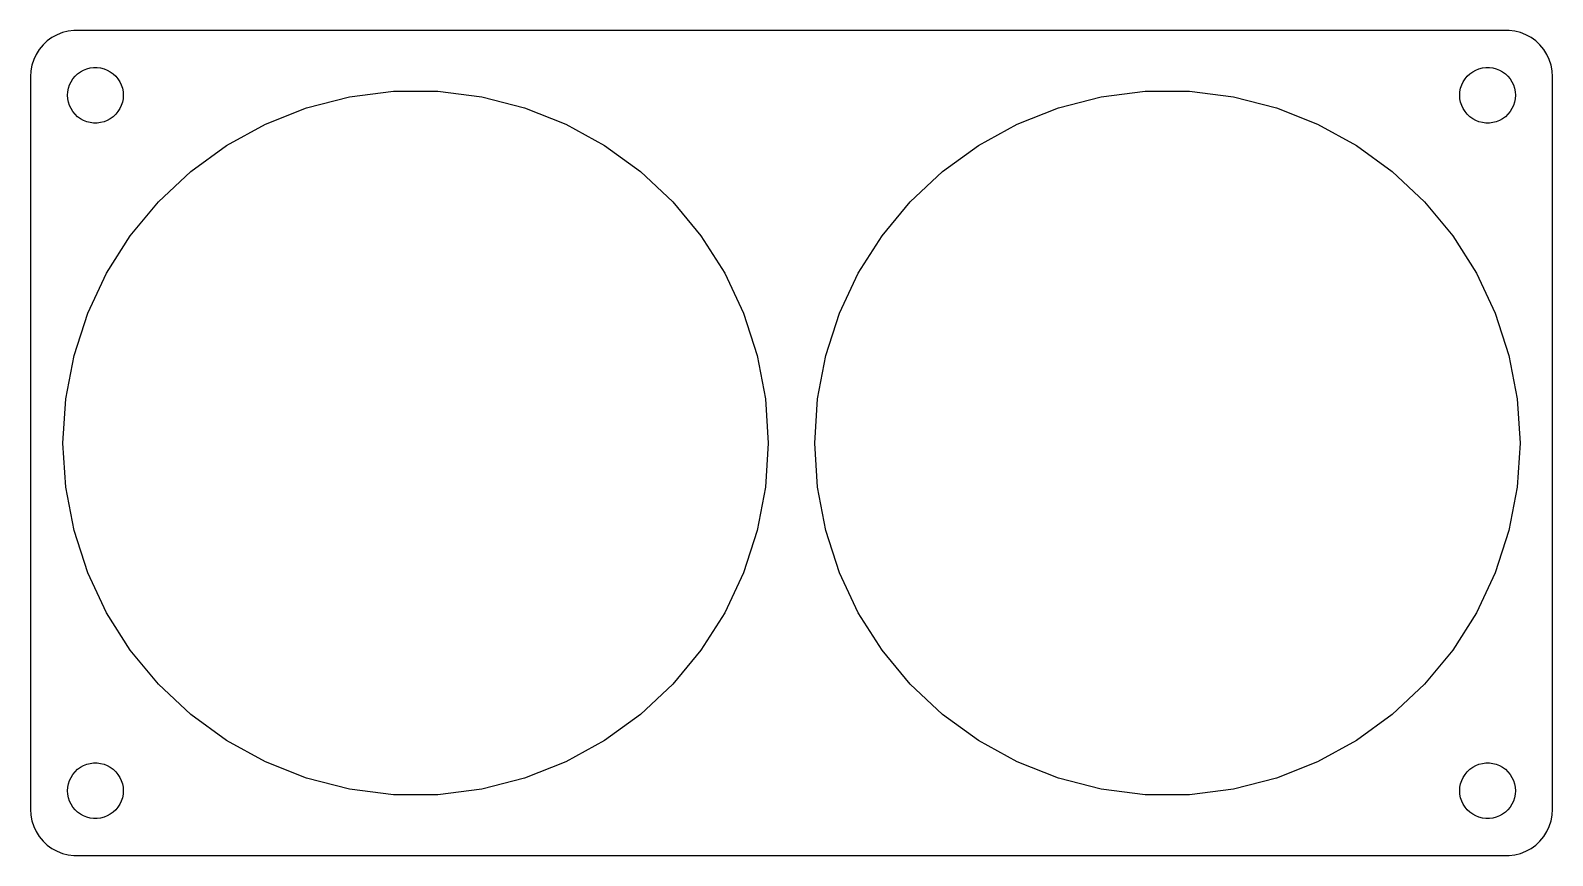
# Model space of a CAD drawing. Header units: metres. Extents: x -82 to 82, y -44 to 44.
import ezdxf

# ---------------------------------------------------------------- set-up
doc = ezdxf.new("R2010")
doc.units = ezdxf.units.M

msp = doc.modelspace()

# ---------------------------------------------------------------- linework, layer by layer
for p, q in [((-77.9369, 44.4114), (-78.5451, 44.2553)), ((-77.3139, 44.4901), (-77.9369, 44.4114)), ((77.3139, 44.4901), (-77.3139, 44.4901)), ((77.9369, 44.4114), (77.3139, 44.4901)), ((78.5451, 44.2553), (77.9369, 44.4114)), ((-80.6448, 42.9227), (-81.0451, 42.4389)), ((-80.1871, 43.3526), (-80.6448, 42.9227)), ((-79.6791, 43.7216), (-80.1871, 43.3526)), ((-79.1289, 44.0241), (-79.6791, 43.7216)), ((-78.5451, 44.2553), (-79.1289, 44.0241)), ((79.1289, 44.0241), (78.5451, 44.2553)), ((79.6791, 43.7216), (79.1289, 44.0241)), ((80.1871, 43.3526), (79.6791, 43.7216)), ((80.6448, 42.9227), (80.1871, 43.3526)), ((81.0451, 42.4389), (80.6448, 42.9227)), ((-81.6489, 41.3406), (-81.8429, 40.7434)), ((-81.3815, 41.9088), (-81.6489, 41.3406)), ((-81.0451, 42.4389), (-81.3815, 41.9088)), ((81.3815, 41.9088), (81.0451, 42.4389)), ((81.6489, 41.3406), (81.3815, 41.9088)), ((81.8429, 40.7434), (81.6489, 41.3406)), ((-81.9606, 40.1267), (-82, 39.5)), ((-82, 39.5), (-82, -39.5)), ((-81.8429, 40.7434), (-81.9606, 40.1267)), ((-77.427, 39.2634), (-77.1869, 39.5536)), ((-77.1869, 39.5536), (-76.9123, 39.8115)), ((-76.9123, 39.8115), (-76.6075, 40.033)), ((-76.6075, 40.033), (-76.2773, 40.2145)), ((-76.2773, 40.2145), (-75.927, 40.3532)), ((-75.927, 40.3532), (-75.5621, 40.4469)), ((-75.5621, 40.4469), (-75.1884, 40.4941)), ((-75.1884, 40.4941), (-74.8116, 40.4941)), ((-74.8116, 40.4941), (-74.4379, 40.4469)), ((-74.4379, 40.4469), (-74.073, 40.3532)), ((-74.073, 40.3532), (-73.7227, 40.2145)), ((-73.7227, 40.2145), (-73.3925, 40.033)), ((-73.3925, 40.033), (-73.0877, 39.8115)), ((-73.0877, 39.8115), (-72.8131, 39.5536)), ((-72.8131, 39.5536), (-72.573, 39.2634)), ((72.573, 39.2634), (72.8131, 39.5536)), ((72.8131, 39.5536), (73.0877, 39.8115)), ((73.0877, 39.8115), (73.3925, 40.033)), ((73.3925, 40.033), (73.7227, 40.2145)), ((73.7227, 40.2145), (74.073, 40.3532)), ((74.073, 40.3532), (74.4379, 40.4469)), ((74.4379, 40.4469), (74.8116, 40.4941)), ((74.8116, 40.4941), (75.1884, 40.4941)), ((75.1884, 40.4941), (75.5621, 40.4469)), ((75.5621, 40.4469), (75.927, 40.3532)), ((75.927, 40.3532), (76.2773, 40.2145)), ((76.2773, 40.2145), (76.6075, 40.033)), ((76.6075, 40.033), (76.9123, 39.8115)), ((76.9123, 39.8115), (77.1869, 39.5536)), ((77.1869, 39.5536), (77.427, 39.2634)), ((81.9606, 40.1267), (81.8429, 40.7434)), ((82, 39.5), (81.9606, 40.1267)), ((82, -39.5), (82, 39.5)), ((-78, 37.5), (-77.9763, 37.876)), ((-77.9763, 37.876), (-77.9057, 38.2461)), ((-77.9057, 38.2461), (-77.7893, 38.6044)), ((-77.7893, 38.6044), (-77.6289, 38.9453)), ((-77.6289, 38.9453), (-77.427, 39.2634)), ((-72.573, 39.2634), (-72.3711, 38.9453)), ((-72.3711, 38.9453), (-72.2107, 38.6044)), ((-72.2107, 38.6044), (-72.0943, 38.2461)), ((-72.0943, 38.2461), (-72.0237, 37.876)), ((-72.0237, 37.876), (-72, 37.5)), ((-47.6205, 37.3269), (-42.886, 37.925)), ((-42.886, 37.925), (-38.114, 37.925)), ((-38.114, 37.925), (-33.3795, 37.3269)), ((33.3795, 37.3269), (38.114, 37.925)), ((38.114, 37.925), (42.886, 37.925)), ((42.886, 37.925), (47.6205, 37.3269)), ((72, 37.5), (72.0237, 37.876)), ((72.0237, 37.876), (72.0943, 38.2461)), ((72.0943, 38.2461), (72.2107, 38.6044)), ((72.2107, 38.6044), (72.3711, 38.9453)), ((72.3711, 38.9453), (72.573, 39.2634)), ((77.427, 39.2634), (77.6289, 38.9453)), ((77.6289, 38.9453), (77.7893, 38.6044)), ((77.7893, 38.6044), (77.9057, 38.2461)), ((77.9057, 38.2461), (77.9763, 37.876)), ((77.9763, 37.876), (78, 37.5)), ((-77.9763, 37.124), (-78, 37.5)), ((-77.9057, 36.7539), (-77.9763, 37.124)), ((-77.7893, 36.3956), (-77.9057, 36.7539)), ((-77.6289, 36.0547), (-77.7893, 36.3956)), ((-72.2107, 36.3956), (-72.3711, 36.0547)), ((-72.0943, 36.7539), (-72.2107, 36.3956)), ((-72.0237, 37.124), (-72.0943, 36.7539)), ((-72, 37.5), (-72.0237, 37.124)), ((-56.6796, 34.3834), (-52.2426, 36.1401)), ((-52.2426, 36.1401), (-47.6205, 37.3269)), ((-33.3795, 37.3269), (-28.7574, 36.1401)), ((-28.7574, 36.1401), (-24.3204, 34.3834)), ((24.3204, 34.3834), (28.7574, 36.1401)), ((28.7574, 36.1401), (33.3795, 37.3269)), ((47.6205, 37.3269), (52.2426, 36.1401)), ((52.2426, 36.1401), (56.6796, 34.3834)), ((72.0237, 37.124), (72, 37.5)), ((72.0943, 36.7539), (72.0237, 37.124)), ((72.2107, 36.3956), (72.0943, 36.7539)), ((72.3711, 36.0547), (72.2107, 36.3956)), ((77.7893, 36.3956), (77.6289, 36.0547)), ((77.9057, 36.7539), (77.7893, 36.3956)), ((77.9763, 37.124), (77.9057, 36.7539)), ((78, 37.5), (77.9763, 37.124)), ((-77.427, 35.7366), (-77.6289, 36.0547)), ((-77.1869, 35.4464), (-77.427, 35.7366)), ((-76.9123, 35.1885), (-77.1869, 35.4464)), ((-76.6075, 34.967), (-76.9123, 35.1885)), ((-76.2773, 34.7855), (-76.6075, 34.967)), ((-75.927, 34.6468), (-76.2773, 34.7855)), ((-75.5621, 34.5531), (-75.927, 34.6468)), ((-75.1884, 34.5059), (-75.5621, 34.5531)), ((-74.8116, 34.5059), (-75.1884, 34.5059)), ((-74.4379, 34.5531), (-74.8116, 34.5059)), ((-74.073, 34.6468), (-74.4379, 34.5531)), ((-73.7227, 34.7855), (-74.073, 34.6468)), ((-73.3925, 34.967), (-73.7227, 34.7855)), ((-73.0877, 35.1885), (-73.3925, 34.967)), ((-72.8131, 35.4464), (-73.0877, 35.1885)), ((-72.573, 35.7366), (-72.8131, 35.4464)), ((-72.3711, 36.0547), (-72.573, 35.7366)), ((72.573, 35.7366), (72.3711, 36.0547)), ((72.8131, 35.4464), (72.573, 35.7366)), ((73.0877, 35.1885), (72.8131, 35.4464)), ((73.3925, 34.967), (73.0877, 35.1885)), ((73.7227, 34.7855), (73.3925, 34.967)), ((74.073, 34.6468), (73.7227, 34.7855)), ((74.4379, 34.5531), (74.073, 34.6468)), ((74.8116, 34.5059), (74.4379, 34.5531)), ((75.1884, 34.5059), (74.8116, 34.5059)), ((75.5621, 34.5531), (75.1884, 34.5059)), ((75.927, 34.6468), (75.5621, 34.5531)), ((76.2773, 34.7855), (75.927, 34.6468)), ((76.6075, 34.967), (76.2773, 34.7855)), ((76.9123, 35.1885), (76.6075, 34.967)), ((77.1869, 35.4464), (76.9123, 35.1885)), ((77.427, 35.7366), (77.1869, 35.4464)), ((77.6289, 36.0547), (77.427, 35.7366)), ((-60.8614, 32.0845), (-56.6796, 34.3834)), ((-24.3204, 34.3834), (-20.1386, 32.0845)), ((20.1386, 32.0845), (24.3204, 34.3834)), ((56.6796, 34.3834), (60.8614, 32.0845)), ((-64.7221, 29.2795), (-60.8614, 32.0845)), ((-20.1386, 32.0845), (-16.2779, 29.2795)), ((16.2779, 29.2795), (20.1386, 32.0845)), ((60.8614, 32.0845), (64.7221, 29.2795)), ((-68.2008, 26.0128), (-64.7221, 29.2795)), ((-16.2779, 29.2795), (-12.7992, 26.0128)), ((12.7992, 26.0128), (16.2779, 29.2795)), ((64.7221, 29.2795), (68.2008, 26.0128)), ((-71.2426, 22.3358), (-68.2008, 26.0128)), ((-12.7992, 26.0128), (-9.75734, 22.3358)), ((9.75734, 22.3358), (12.7992, 26.0128)), ((68.2008, 26.0128), (71.2426, 22.3358)), ((-73.7997, 18.3066), (-71.2426, 22.3358)), ((-9.75734, 22.3358), (-7.20033, 18.3066)), ((7.20033, 18.3066), (9.75734, 22.3358)), ((71.2426, 22.3358), (73.7997, 18.3066)), ((-75.8315, 13.9887), (-73.7997, 18.3066)), ((-7.20033, 18.3066), (-5.16849, 13.9887)), ((5.16849, 13.9887), (7.20033, 18.3066)), ((73.7997, 18.3066), (75.8315, 13.9887)), ((-77.3062, 9.45021), (-75.8315, 13.9887)), ((-5.16849, 13.9887), (-3.69383, 9.45021)), ((3.69383, 9.45021), (5.16849, 13.9887)), ((75.8315, 13.9887), (77.3062, 9.45021)), ((-78.2003, 4.76265), (-77.3062, 9.45021)), ((-3.69383, 9.45021), (-2.79964, 4.76265)), ((2.79964, 4.76265), (3.69383, 9.45021)), ((77.3062, 9.45021), (78.2003, 4.76265)), ((-78.5, 0), (-78.2003, 4.76265)), ((-2.79964, 4.76265), (-2.5, 0)), ((2.5, 0), (2.79964, 4.76265)), ((78.2003, 4.76265), (78.5, 0)), ((-78.2003, -4.76265), (-78.5, 0)), ((-2.5, 0), (-2.79964, -4.76265)), ((2.79964, -4.76265), (2.5, 0)), ((78.5, 0), (78.2003, -4.76265)), ((-77.3062, -9.45021), (-78.2003, -4.76265)), ((-2.79964, -4.76265), (-3.69383, -9.45021)), ((3.69383, -9.45021), (2.79964, -4.76265)), ((78.2003, -4.76265), (77.3062, -9.45021)), ((-75.8315, -13.9887), (-77.3062, -9.45021)), ((-3.69383, -9.45021), (-5.16849, -13.9887)), ((5.16849, -13.9887), (3.69383, -9.45021)), ((77.3062, -9.45021), (75.8315, -13.9887)), ((-73.7997, -18.3066), (-75.8315, -13.9887)), ((-5.16849, -13.9887), (-7.20033, -18.3066)), ((7.20033, -18.3066), (5.16849, -13.9887)), ((75.8315, -13.9887), (73.7997, -18.3066)), ((-71.2426, -22.3358), (-73.7997, -18.3066)), ((-7.20033, -18.3066), (-9.75734, -22.3358)), ((9.75734, -22.3358), (7.20033, -18.3066)), ((73.7997, -18.3066), (71.2426, -22.3358)), ((-68.2008, -26.0128), (-71.2426, -22.3358)), ((-9.75734, -22.3358), (-12.7992, -26.0128)), ((12.7992, -26.0128), (9.75734, -22.3358)), ((71.2426, -22.3358), (68.2008, -26.0128)), ((-64.7221, -29.2795), (-68.2008, -26.0128)), ((-12.7992, -26.0128), (-16.2779, -29.2795)), ((16.2779, -29.2795), (12.7992, -26.0128)), ((68.2008, -26.0128), (64.7221, -29.2795)), ((-60.8614, -32.0845), (-64.7221, -29.2795)), ((-16.2779, -29.2795), (-20.1386, -32.0845)), ((20.1386, -32.0845), (16.2779, -29.2795)), ((64.7221, -29.2795), (60.8614, -32.0845)), ((-56.6796, -34.3834), (-60.8614, -32.0845)), ((-20.1386, -32.0845), (-24.3204, -34.3834)), ((24.3204, -34.3834), (20.1386, -32.0845)), ((60.8614, -32.0845), (56.6796, -34.3834)), ((-52.2426, -36.1401), (-56.6796, -34.3834)), ((-24.3204, -34.3834), (-28.7574, -36.1401)), ((28.7574, -36.1401), (24.3204, -34.3834)), ((56.6796, -34.3834), (52.2426, -36.1401)), ((-77.7893, -36.3956), (-77.6289, -36.0547)), ((-77.6289, -36.0547), (-77.427, -35.7366)), ((-77.427, -35.7366), (-77.1869, -35.4464)), ((-77.1869, -35.4464), (-76.9123, -35.1885)), ((-76.9123, -35.1885), (-76.6075, -34.967)), ((-76.6075, -34.967), (-76.2773, -34.7855)), ((-76.2773, -34.7855), (-75.927, -34.6468)), ((-75.927, -34.6468), (-75.5621, -34.5531)), ((-75.5621, -34.5531), (-75.1884, -34.5059)), ((-75.1884, -34.5059), (-74.8116, -34.5059)), ((-74.8116, -34.5059), (-74.4379, -34.5531)), ((-74.4379, -34.5531), (-74.073, -34.6468)), ((-74.073, -34.6468), (-73.7227, -34.7855)), ((-73.7227, -34.7855), (-73.3925, -34.967)), ((-73.3925, -34.967), (-73.0877, -35.1885)), ((-73.0877, -35.1885), (-72.8131, -35.4464)), ((-72.8131, -35.4464), (-72.573, -35.7366)), ((-72.573, -35.7366), (-72.3711, -36.0547)), ((-72.3711, -36.0547), (-72.2107, -36.3956)), ((72.2107, -36.3956), (72.3711, -36.0547)), ((72.3711, -36.0547), (72.573, -35.7366)), ((72.573, -35.7366), (72.8131, -35.4464)), ((72.8131, -35.4464), (73.0877, -35.1885)), ((73.0877, -35.1885), (73.3925, -34.967)), ((73.3925, -34.967), (73.7227, -34.7855)), ((73.7227, -34.7855), (74.073, -34.6468)), ((74.073, -34.6468), (74.4379, -34.5531)), ((74.4379, -34.5531), (74.8116, -34.5059)), ((74.8116, -34.5059), (75.1884, -34.5059)), ((75.1884, -34.5059), (75.5621, -34.5531)), ((75.5621, -34.5531), (75.927, -34.6468)), ((75.927, -34.6468), (76.2773, -34.7855)), ((76.2773, -34.7855), (76.6075, -34.967)), ((76.6075, -34.967), (76.9123, -35.1885)), ((76.9123, -35.1885), (77.1869, -35.4464)), ((77.1869, -35.4464), (77.427, -35.7366)), ((77.427, -35.7366), (77.6289, -36.0547)), ((77.6289, -36.0547), (77.7893, -36.3956)), ((-78, -37.5), (-77.9763, -37.124)), ((-77.9763, -37.876), (-78, -37.5)), ((-77.9763, -37.124), (-77.9057, -36.7539)), ((-77.9057, -36.7539), (-77.7893, -36.3956)), ((-72.2107, -36.3956), (-72.0943, -36.7539)), ((-72.0943, -36.7539), (-72.0237, -37.124)), ((-72.0237, -37.124), (-72, -37.5)), ((-72, -37.5), (-72.0237, -37.876)), ((-47.6205, -37.3269), (-52.2426, -36.1401)), ((-42.886, -37.925), (-47.6205, -37.3269)), ((-33.3795, -37.3269), (-38.114, -37.925)), ((-28.7574, -36.1401), (-33.3795, -37.3269)), ((33.3795, -37.3269), (28.7574, -36.1401)), ((38.114, -37.925), (33.3795, -37.3269)), ((47.6205, -37.3269), (42.886, -37.925)), ((52.2426, -36.1401), (47.6205, -37.3269)), ((72, -37.5), (72.0237, -37.124)), ((72.0237, -37.876), (72, -37.5)), ((72.0237, -37.124), (72.0943, -36.7539)), ((72.0943, -36.7539), (72.2107, -36.3956)), ((77.7893, -36.3956), (77.9057, -36.7539)), ((77.9057, -36.7539), (77.9763, -37.124)), ((77.9763, -37.124), (78, -37.5)), ((78, -37.5), (77.9763, -37.876)), ((-77.9057, -38.2461), (-77.9763, -37.876)), ((-77.7893, -38.6044), (-77.9057, -38.2461)), ((-77.6289, -38.9453), (-77.7893, -38.6044)), ((-77.427, -39.2634), (-77.6289, -38.9453)), ((-77.1869, -39.5536), (-77.427, -39.2634)), ((-72.573, -39.2634), (-72.8131, -39.5536)), ((-72.3711, -38.9453), (-72.573, -39.2634)), ((-72.2107, -38.6044), (-72.3711, -38.9453)), ((-72.0943, -38.2461), (-72.2107, -38.6044)), ((-72.0237, -37.876), (-72.0943, -38.2461)), ((-38.114, -37.925), (-42.886, -37.925)), ((42.886, -37.925), (38.114, -37.925)), ((72.0943, -38.2461), (72.0237, -37.876)), ((72.2107, -38.6044), (72.0943, -38.2461)), ((72.3711, -38.9453), (72.2107, -38.6044)), ((72.573, -39.2634), (72.3711, -38.9453)), ((72.8131, -39.5536), (72.573, -39.2634)), ((77.427, -39.2634), (77.1869, -39.5536)), ((77.6289, -38.9453), (77.427, -39.2634)), ((77.7893, -38.6044), (77.6289, -38.9453)), ((77.9057, -38.2461), (77.7893, -38.6044)), ((77.9763, -37.876), (77.9057, -38.2461)), ((-82, -39.5), (-81.9606, -40.1267)), ((-81.9606, -40.1267), (-81.8429, -40.7434)), ((-81.8429, -40.7434), (-81.6489, -41.3406)), ((-76.9123, -39.8115), (-77.1869, -39.5536)), ((-76.6075, -40.033), (-76.9123, -39.8115)), ((-76.2773, -40.2145), (-76.6075, -40.033)), ((-75.927, -40.3532), (-76.2773, -40.2145)), ((-75.5621, -40.4469), (-75.927, -40.3532)), ((-75.1884, -40.4941), (-75.5621, -40.4469)), ((-74.8116, -40.4941), (-75.1884, -40.4941)), ((-74.4379, -40.4469), (-74.8116, -40.4941)), ((-74.073, -40.3532), (-74.4379, -40.4469)), ((-73.7227, -40.2145), (-74.073, -40.3532)), ((-73.3925, -40.033), (-73.7227, -40.2145)), ((-73.0877, -39.8115), (-73.3925, -40.033)), ((-72.8131, -39.5536), (-73.0877, -39.8115)), ((73.0877, -39.8115), (72.8131, -39.5536)), ((73.3925, -40.033), (73.0877, -39.8115)), ((73.7227, -40.2145), (73.3925, -40.033)), ((74.073, -40.3532), (73.7227, -40.2145)), ((74.4379, -40.4469), (74.073, -40.3532)), ((74.8116, -40.4941), (74.4379, -40.4469)), ((75.1884, -40.4941), (74.8116, -40.4941)), ((75.5621, -40.4469), (75.1884, -40.4941)), ((75.927, -40.3532), (75.5621, -40.4469)), ((76.2773, -40.2145), (75.927, -40.3532)), ((76.6075, -40.033), (76.2773, -40.2145)), ((76.9123, -39.8115), (76.6075, -40.033)), ((77.1869, -39.5536), (76.9123, -39.8115)), ((81.6489, -41.3406), (81.8429, -40.7434)), ((81.8429, -40.7434), (81.9606, -40.1267)), ((81.9606, -40.1267), (82, -39.5)), ((-81.6489, -41.3406), (-81.3815, -41.9088)), ((-81.3815, -41.9088), (-81.0451, -42.4389)), ((-81.0451, -42.4389), (-80.6448, -42.9227)), ((80.6448, -42.9227), (81.0451, -42.4389)), ((81.0451, -42.4389), (81.3815, -41.9088)), ((81.3815, -41.9088), (81.6489, -41.3406)), ((-80.6448, -42.9227), (-80.1871, -43.3526)), ((-80.1871, -43.3526), (-79.6791, -43.7216)), ((-79.6791, -43.7216), (-79.1289, -44.0241)), ((-79.1289, -44.0241), (-78.5451, -44.2553)), ((-78.5451, -44.2553), (-77.9369, -44.4114)), ((77.9369, -44.4114), (78.5451, -44.2553)), ((78.5451, -44.2553), (79.1289, -44.0241)), ((79.1289, -44.0241), (79.6791, -43.7216)), ((79.6791, -43.7216), (80.1871, -43.3526)), ((80.1871, -43.3526), (80.6448, -42.9227)), ((-77.9369, -44.4114), (-77.3139, -44.4901)), ((-77.3139, -44.4901), (77.3139, -44.4901)), ((77.3139, -44.4901), (77.9369, -44.4114))]:
    msp.add_line(p, q)

doc.saveas('drawing.dxf')
